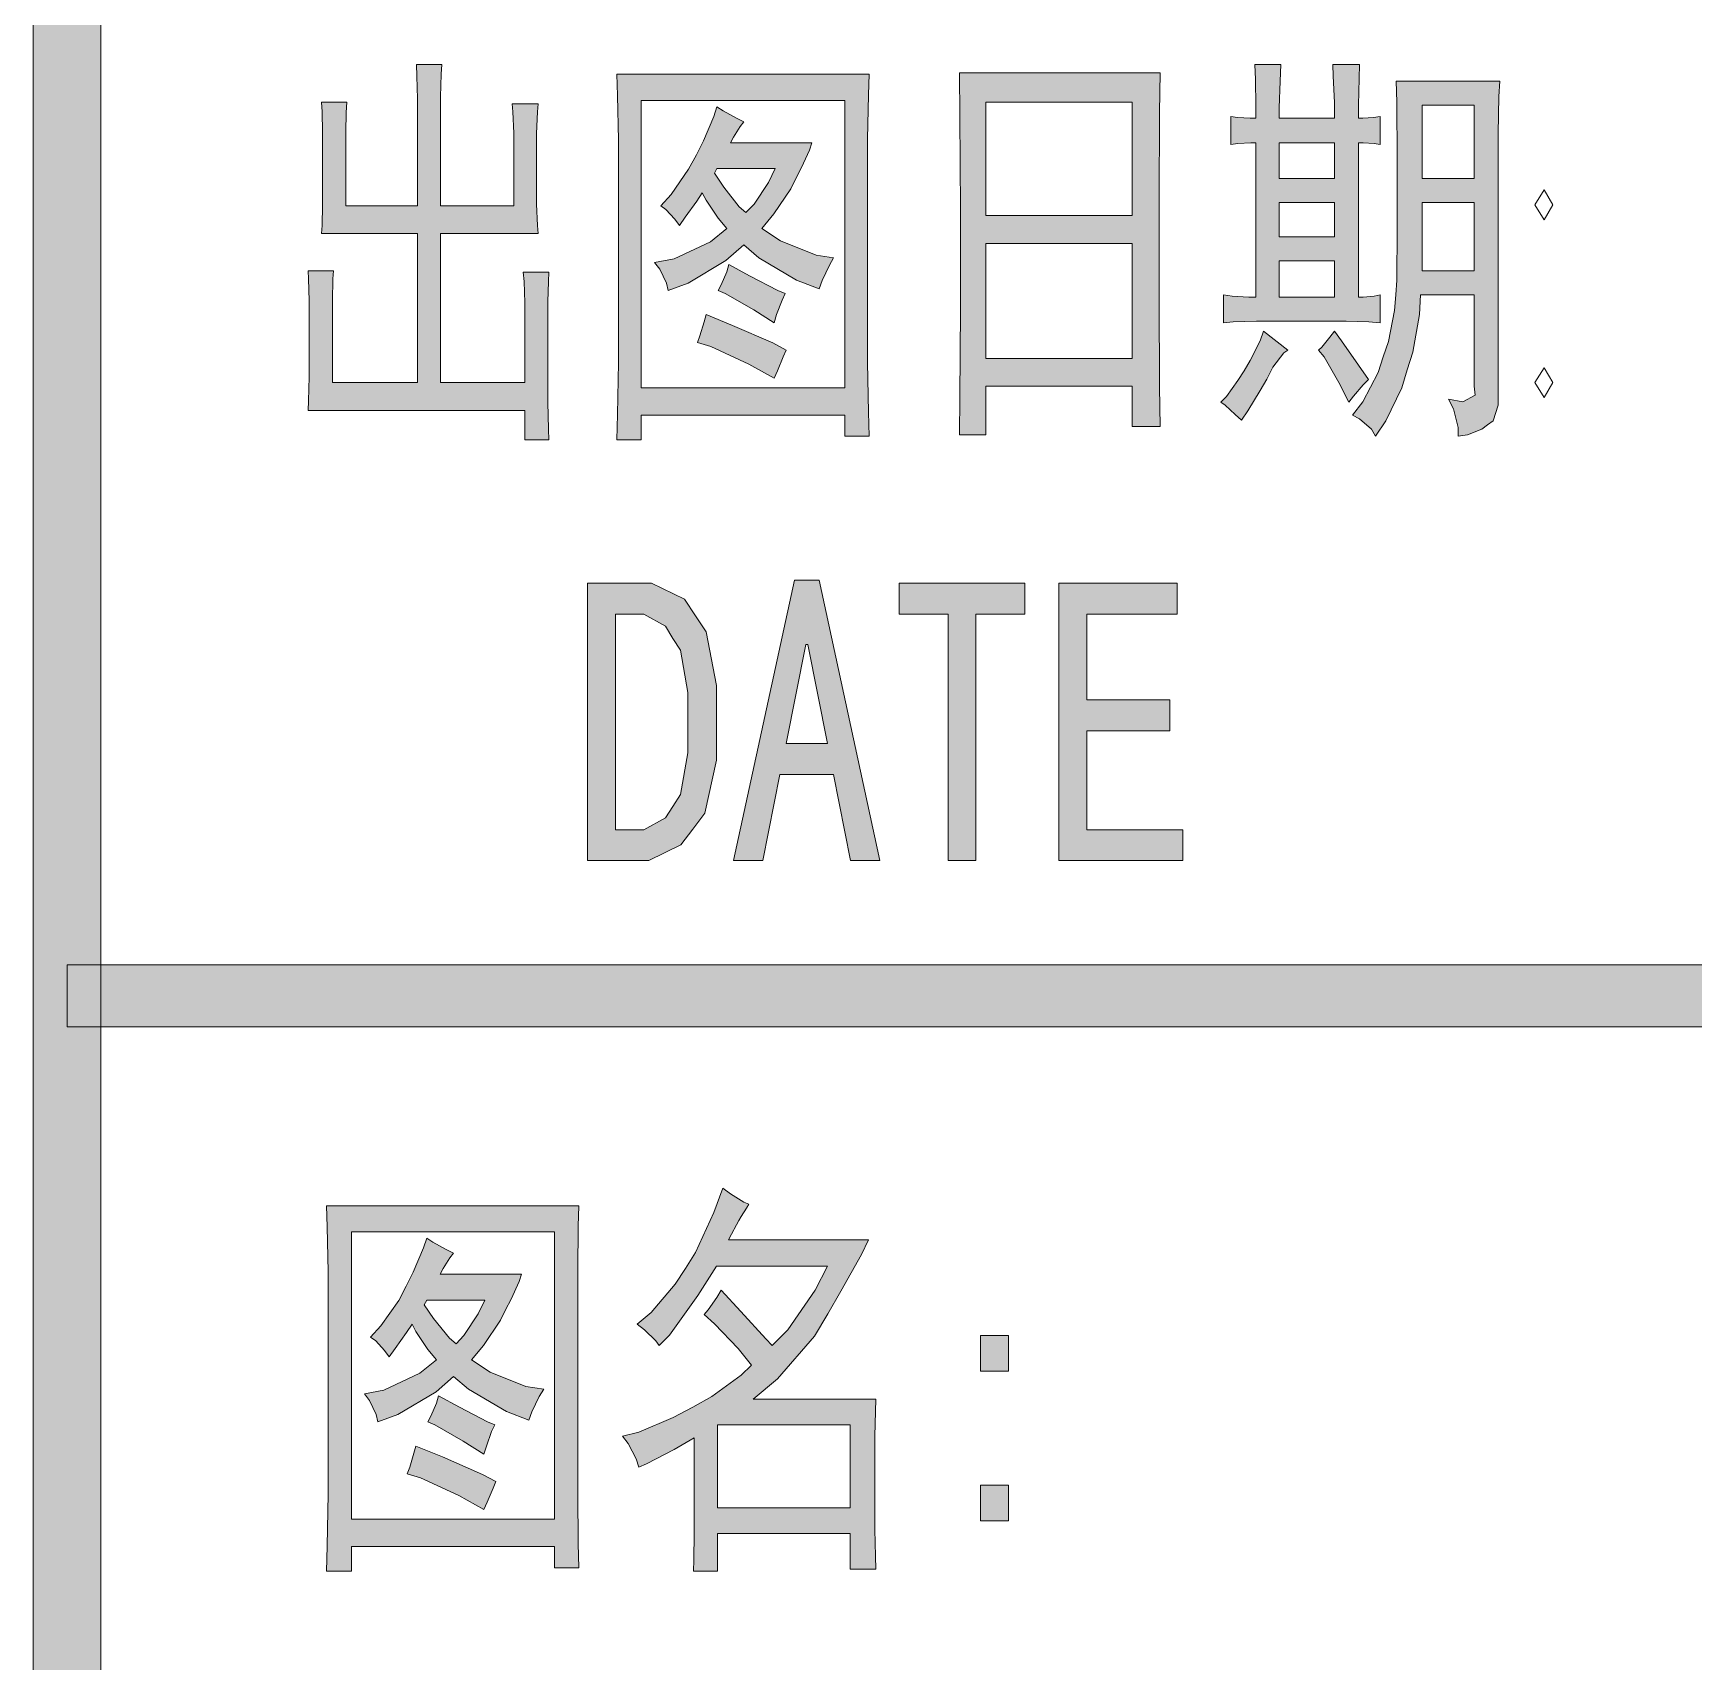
# Model space of a CAD drawing. Header units: millimetres. Extents: x 805 to 6044844, y 120 to 7887884.
# Drawn here: x 6035803 to 6037531, y 7805423 to 7807118 of the extents above; entities that cross this region are included whole.
import ezdxf

# ---------------------------------------------------------------- set-up
doc = ezdxf.new("R2010")
doc.units = ezdxf.units.MM

msp = doc.modelspace()

# ---------------------------------------------------------------- hatches: boundary and pattern name
h = msp.add_hatch(color=0)
h.dxf.hatch_style = 2
h.paths.add_polyline_path([(6035873.4, 7800292.4), (6035803.1, 7800292.4), (6035803.1, 7886384.4), (6035873.4, 7886384.4)])
h = msp.add_hatch(color=0)
h.dxf.hatch_style = 2
h.paths.add_polyline_path([(6036129.4, 7807045.9), (6036128.9, 7807035.2), (6036128.3, 7807014.8), (6036128.3, 7807005.7), (6036128.3, 7806938.1), (6036202.9, 7806938.1), (6036202.9, 7807037.3), (6036202.9, 7807049.2), (6036202.4, 7807072.8), (6036201.9, 7807085.1), (6036228.2, 7807085.1), (6036227.6, 7807074.9), (6036227.1, 7807051.3), (6036227.1, 7807037.3), (6036227.1, 7806938.1), (6036303.3, 7806938.1), (6036303.3, 7807000.3), (6036303.3, 7807013.7), (6036302.2, 7807035.7), (6036301.7, 7807044.3), (6036328.5, 7807044.3), (6036328, 7807035.7), (6036326.9, 7807013.2), (6036326.9, 7806998.7), (6036326.9, 7806953.1), (6036326.9, 7806939.7), (6036328, 7806917.7), (6036328.5, 7806909.1), (6036227.1, 7806909.1), (6036227.1, 7806754), (6036314.6, 7806754), (6036314.6, 7806824.8), (6036314.6, 7806837.2), (6036314, 7806859.2), (6036313, 7806868.8), (6036339.8, 7806868.8), (6036339.3, 7806859.2), (6036338.7, 7806838.2), (6036338.7, 7806826.4), (6036338.7, 7806750.2), (6036338.7, 7806733.6), (6036339.3, 7806705.7), (6036339.8, 7806694.4), (6036314.6, 7806694.4), (6036314.6, 7806725), (6036089.2, 7806725), (6036089.7, 7806735.2), (6036090.2, 7806759.9), (6036090.2, 7806773.8), (6036090.2, 7806824.8), (6036090.2, 7806839.3), (6036089.7, 7806861.9), (6036089.2, 7806870.4), (6036115.5, 7806870.4), (6036114.9, 7806861.9), (6036114.4, 7806839.3), (6036114.4, 7806824.8), (6036114.4, 7806754), (6036202.9, 7806754), (6036202.9, 7806909.1), (6036103.1, 7806909.1), (6036103.7, 7806917.7), (6036104.2, 7806938.6), (6036104.2, 7806951.5), (6036104.2, 7807003.5), (6036104.2, 7807014.8), (6036103.7, 7807035.7), (6036103.1, 7807045.9)])
h = msp.add_hatch(color=0)
h.paths.add_polyline_path([(6037075.6, 7807029.3), (6037075.6, 7807041.6), (6037075, 7807069.5), (6037074.5, 7807085.1), (6037101.3, 7807085.1), (6037100.8, 7807067.9), (6037099.7, 7807040), (6037099.7, 7807029.3), (6037157.2, 7807029.3), (6037157.2, 7807045.4), (6037156.1, 7807072.8), (6037155.5, 7807085.1), (6037183.5, 7807085.1), (6037182.9, 7807070.6), (6037182.4, 7807042.7), (6037182.4, 7807029.3), (6037186.7, 7807029.3), (6037197.9, 7807029.8), (6037204.9, 7807030.9), (6037204.9, 7807001.9), (6037198.5, 7807003), (6037187.2, 7807003.5), (6037182.4, 7807003.5), (6037182.4, 7806843.1), (6037187.2, 7806843.1), (6037198.5, 7806844.1), (6037204.9, 7806845.2), (6037204.9, 7806816.2), (6037193.1, 7806817.3), (6037169.5, 7806817.8), (6037158.2, 7806817.8), (6037089.5, 7806817.8), (6037076.1, 7806817.8), (6037052, 7806817.3), (6037041.8, 7806816.2), (6037041.8, 7806845.2), (6037050.9, 7806844.1), (6037068.1, 7806843.1), (6037075.6, 7806843.1), (6037075.6, 7807003.5), (6037070.2, 7807003.5), (6037056.8, 7807003), (6037049.3, 7807001.9), (6037049.3, 7807030.9), (6037056.3, 7807029.8), (6037069.7, 7807029.3)])
h.paths.add_polyline_path([(6037157.2, 7806966.5), (6037157.2, 7807003.5), (6037099.7, 7807003.5), (6037099.7, 7806966.5)])
h.paths.add_polyline_path([(6037157.2, 7806843.1), (6037157.2, 7806880.6), (6037099.7, 7806880.6), (6037099.7, 7806843.1)])
h.paths.add_polyline_path([(6037157.2, 7806905.9), (6037157.2, 7806941.3), (6037099.7, 7806941.3), (6037099.7, 7806905.9)])
h = msp.add_hatch(color=0)
h.paths.add_polyline_path([(6036673.1, 7807074.9), (6036672.5, 7807053.4), (6036671.5, 7807007.3), (6036671.5, 7806982.1), (6036671.5, 7806801.2), (6036671.5, 7806774.9), (6036672.5, 7806723.4), (6036673.1, 7806698.2), (6036647.8, 7806698.2), (6036647.8, 7806720.2), (6036435.9, 7806720.2), (6036435.9, 7806694.4), (6036410.6, 7806694.4), (6036411.2, 7806720.7), (6036412.2, 7806774.9), (6036412.2, 7806802.8), (6036412.2, 7806982.1), (6036412.2, 7807006.2), (6036411.2, 7807052.9), (6036410.6, 7807074.9)])
h.paths.add_polyline_path([(6036647.8, 7806748.6), (6036647.8, 7807047.5), (6036435.9, 7807047.5), (6036435.9, 7806748.6)])
h = msp.add_hatch(color=0)
h.paths.add_polyline_path([(6036975.8, 7807076.5), (6036975.2, 7807035.2), (6036974.7, 7806942.9), (6036974.7, 7806892.4), (6036974.7, 7806841.5), (6036975.2, 7806749.7), (6036975.8, 7806708.4), (6036946.8, 7806708.4), (6036946.8, 7806750.2), (6036794.4, 7806750.2), (6036794.4, 7806699.8), (6036767, 7806699.8), (6036767.5, 7806738.4), (6036768.1, 7806829.7), (6036768.1, 7806882.2), (6036768.1, 7806934.3), (6036767.5, 7807031.4), (6036767, 7807076.5)])
h.paths.add_polyline_path([(6036946.8, 7806779.2), (6036946.8, 7806898.9), (6036794.4, 7806898.9), (6036794.4, 7806779.2)])
h.paths.add_polyline_path([(6036946.8, 7806927.9), (6036946.8, 7807045.9), (6036794.4, 7807045.9), (6036794.4, 7806927.9)])
h = msp.add_hatch(color=0)
h.paths.add_polyline_path([(6037275.8, 7806736.8), (6037290.8, 7806734.1), (6037303.7, 7806741.1), (6037302.6, 7806750.2), (6037302.6, 7806845.2), (6037246.8, 7806845.2), (6037245.7, 7806824.8), (6037238.7, 7806785.6), (6037232.8, 7806767.4), (6037227.5, 7806748.6), (6037210.8, 7806714.3), (6037200.1, 7806698.2), (6037195.8, 7806705.7), (6037183.5, 7806716.4), (6037175.9, 7806720.2), (6037186.7, 7806734.1), (6037202.8, 7806764.7), (6037208.1, 7806780.8), (6037213.5, 7806796.9), (6037219.9, 7806829.1), (6037221, 7806845.2), (6037222.1, 7806860.8), (6037222.6, 7806913.4), (6037222.6, 7806949.9), (6037222.6, 7806986.9), (6037222.1, 7807045.9), (6037221.6, 7807067.9), (6037329.4, 7807067.9), (6037328.4, 7807051.8), (6037327.8, 7807013.2), (6037327.8, 7806990.1), (6037327.8, 7806742.2), (6037327.8, 7806730.4), (6037322.5, 7806714.3), (6037316.5, 7806710), (6037310.6, 7806705.7), (6037295.6, 7806699.8), (6037286, 7806698.2), (6037286, 7806707.3), (6037281.1, 7806726.6)])
h.paths.add_polyline_path([(6037302.6, 7806966.5), (6037302.6, 7807042.7), (6037248.4, 7807042.7), (6037248.4, 7806966.5)])
h.paths.add_polyline_path([(6037302.6, 7806870.4), (6037302.6, 7806941.3), (6037248.4, 7806941.3), (6037248.4, 7806870.4)])
h = msp.add_hatch(color=0)
h.paths.add_polyline_path([(6036542.7, 7807025.5), (6036538.9, 7807020.7), (6036531.9, 7807009.4), (6036528.7, 7807003.5), (6036613.5, 7807003.5), (6036610.8, 7806996), (6036602.8, 7806977.8), (6036596.9, 7806966.5), (6036591.5, 7806955.8), (6036573.8, 7806929.5), (6036561.4, 7806914.4), (6036580.8, 7806901.6), (6036617.8, 7806886.5), (6036636, 7806883.9), (6036631.7, 7806876.3), (6036624.2, 7806860.2), (6036621, 7806851.7), (6036597.4, 7806860.8), (6036558.2, 7806883.9), (6036542.7, 7806897.3), (6036523.9, 7806881.2), (6036484.7, 7806857.6), (6036463.8, 7806850), (6036462.2, 7806857.6), (6036455.2, 7806872), (6036449.8, 7806879), (6036470.2, 7806882.8), (6036507.8, 7806900.5), (6036524.9, 7806914.4), (6036515.8, 7806925.2), (6036503.5, 7806944), (6036499.2, 7806951.5), (6036493.8, 7806942.9), (6036481.5, 7806926.3), (6036475.6, 7806917.7), (6036470.7, 7806924.1), (6036461.6, 7806934.3), (6036456.3, 7806938.1), (6036467, 7806949.9), (6036485.2, 7806976.2), (6036493.3, 7806991.2), (6036500.8, 7807005.7), (6036511.5, 7807030.9), (6036514.7, 7807041.1), (6036521.2, 7807036.8), (6036535.1, 7807029.3)])
h.paths.add_polyline_path([(6036512.1, 7806971.9), (6036521.7, 7806957.4), (6036537.8, 7806937), (6036544.8, 7806931.1), (6036553.4, 7806939.7), (6036568.4, 7806962.2), (6036575.4, 7806976.7), (6036514.7, 7806976.7)])
h = msp.add_hatch(color=0)
h.dxf.hatch_style = 2
h.paths.add_polyline_path([(6036527.1, 7806876.9), (6036548.6, 7806865.1), (6036578.1, 7806850), (6036585.6, 7806846.8), (6036582.4, 7806839.8), (6036576.5, 7806824.8), (6036574.3, 7806816.2), (6036552.9, 7806829.7), (6036523.3, 7806846.8), (6036515.8, 7806850), (6036519, 7806855.9), (6036524.9, 7806869.4)])
h = msp.add_hatch(color=0)
h.dxf.hatch_style = 2
h.paths.add_polyline_path([(6036503.5, 7806824.8), (6036530.8, 7806813.6), (6036572.7, 7806795.3), (6036586.7, 7806787.8), (6036583.4, 7806780.8), (6036577.5, 7806766.3), (6036574.3, 7806758.8), (6036548, 7806773.3), (6036508.3, 7806791.5), (6036494.4, 7806795.8), (6036497, 7806802.8), (6036501.3, 7806817.3)])
h = msp.add_hatch(color=0)
h.dxf.hatch_style = 2
h.paths.add_polyline_path([(6037108.9, 7806787.8), (6037104.6, 7806785.1), (6037093.3, 7806770.1), (6037086.9, 7806757.7), (6037079.9, 7806745.9), (6037067, 7806724.5), (6037060.6, 7806714.8), (6037054.1, 7806720.7), (6037043.4, 7806730.4), (6037039.1, 7806733.6), (6037045, 7806739.5), (6037056.8, 7806756.1), (6037063.2, 7806766.3), (6037069.7, 7806777.1), (6037079.9, 7806797.5), (6037083.6, 7806807.6)])
h = msp.add_hatch(color=0)
h.dxf.hatch_style = 2
h.paths.add_polyline_path([(6037172.2, 7806733.6), (6037162, 7806754), (6037146.4, 7806780.8), (6037140.5, 7806787.8), (6037144.3, 7806791), (6037152.3, 7806801.2), (6037157.2, 7806807.6), (6037164.7, 7806797.5), (6037182.4, 7806772.2), (6037192.6, 7806757.2), (6037187.2, 7806751.8), (6037177, 7806740)])
h = msp.add_hatch(color=0)
h.paths.add_polyline_path([(6036684.3, 7806256.5), (6036653.7, 7806256.5), (6036636, 7806346.1), (6036580.2, 7806346.1), (6036562.5, 7806256.5), (6036531.9, 7806256.5), (6036595.3, 7806548.4), (6036621, 7806548.4)])
h.paths.add_polyline_path([(6036629.6, 7806378.3), (6036609.2, 7806481.3), (6036607.1, 7806481.3), (6036586.7, 7806378.3)])
h = msp.add_hatch(color=0)
h.paths.add_polyline_path([(6036514.2, 7806399.8), (6036514.2, 7806361.1), (6036501.9, 7806305.9), (6036489.5, 7806289.2), (6036477.2, 7806273.1), (6036443.9, 7806256.5), (6036423, 7806256.5), (6036380, 7806256.5), (6036380, 7806545.2), (6036423, 7806545.2), (6036446.6, 7806545.2), (6036480.9, 7806528.6), (6036492.2, 7806511.4), (6036503.5, 7806494.8), (6036514.2, 7806438.9)])
h.paths.add_polyline_path([(6036484.2, 7806399.8), (6036484.2, 7806431.4), (6036476.6, 7806475.4), (6036468.6, 7806487.8), (6036461.1, 7806500.7), (6036438.5, 7806513), (6036423, 7806513), (6036409, 7806513), (6036409, 7806288.7), (6036423, 7806288.7), (6036438.5, 7806288.7), (6036461.1, 7806301), (6036468.6, 7806312.8), (6036476.6, 7806325.2), (6036484.2, 7806368.6)])
h = msp.add_hatch(color=0)
h.dxf.hatch_style = 2
h.paths.add_polyline_path([(6036835.1, 7806513), (6036784.2, 7806513), (6036784.2, 7806256.5), (6036755.2, 7806256.5), (6036755.2, 7806513), (6036704.2, 7806513), (6036704.2, 7806545.2), (6036835.1, 7806545.2)])
h = msp.add_hatch(color=0)
h.dxf.hatch_style = 2
h.paths.add_polyline_path([(6036999.4, 7806256.5), (6036870.6, 7806256.5), (6036870.6, 7806545.2), (6036993.5, 7806545.2), (6036993.5, 7806513), (6036899.5, 7806513), (6036899.5, 7806423.9), (6036986, 7806423.9), (6036986, 7806391.7), (6036899.5, 7806391.7), (6036899.5, 7806288.7), (6036999.4, 7806288.7)])
h = msp.add_hatch(color=0)
h.dxf.hatch_style = 2
h.paths.add_polyline_path([(6043344, 7806148.1), (6043344, 7806083.7), (6035838.5, 7806083.7), (6035838.5, 7806148.1)])
h = msp.add_hatch(color=0)
h.paths.add_polyline_path([(6036548, 7805899), (6036545.3, 7805894.8), (6036540, 7805886.2), (6036537.3, 7805881.9), (6036535.1, 7805877.6), (6036529.8, 7805867.9), (6036526.6, 7805862), (6036672.5, 7805862), (6036665, 7805846.5), (6036643.6, 7805808.3), (6036630.1, 7805784.7), (6036616.2, 7805761.7), (6036577.5, 7805717.1), (6036552.3, 7805696.2), (6036680, 7805696.2), (6036679.5, 7805683.3), (6036679, 7805657.5), (6036679, 7805643.6), (6036679, 7805574.4), (6036679, 7805560.4), (6036679.5, 7805532.5), (6036680, 7805519.1), (6036653.2, 7805519.1), (6036653.2, 7805556.1), (6036515.3, 7805556.1), (6036515.3, 7805516.9), (6036490.1, 7805516.9), (6036490.6, 7805528.7), (6036491.1, 7805556.1), (6036491.1, 7805571.1), (6036491.1, 7805655.9), (6036470.2, 7805643.6), (6036441.2, 7805628.6), (6036433.2, 7805625.3), (6036430.5, 7805633.9), (6036422.4, 7805650), (6036416.5, 7805657.5), (6036433.2, 7805661.8), (6036469.1, 7805676.9), (6036489.5, 7805687.6), (6036509.4, 7805698.9), (6036540, 7805720.9), (6036550.7, 7805731.6), (6036536.8, 7805748.8), (6036512.1, 7805774.5), (6036501.3, 7805784.2), (6036505.6, 7805789), (6036514.7, 7805801.9), (6036519, 7805809.4), (6036539.4, 7805787.4), (6036565.7, 7805759), (6036572.2, 7805752), (6036588.3, 7805768.1), (6036616.7, 7805809.4), (6036629.6, 7805834.6), (6036514.2, 7805834.6), (6036494.9, 7805804.1), (6036465.4, 7805762.7), (6036454.6, 7805752), (6036450.9, 7805756.8), (6036439.1, 7805768.1), (6036431.6, 7805774), (6036446.1, 7805786.3), (6036471.3, 7805815.9), (6036482, 7805832), (6036492.2, 7805848.6), (6036511.5, 7805890.5), (6036520.7, 7805915.7), (6036528.7, 7805909.8), (6036542.7, 7805901.2)])
h.paths.add_polyline_path([(6036653.2, 7805582.9), (6036653.2, 7805669.3), (6036515.3, 7805669.3), (6036515.3, 7805582.9)])
h = msp.add_hatch(color=0)
h.paths.add_polyline_path([(6036370.9, 7805897.4), (6036370.4, 7805876), (6036369.8, 7805829.8), (6036369.8, 7805804.1), (6036369.8, 7805623.7), (6036369.8, 7805597.4), (6036370.4, 7805545.9), (6036370.9, 7805520.7), (6036345.7, 7805520.7), (6036345.7, 7805542.7), (6036134.2, 7805542.7), (6036134.2, 7805516.9), (6036108.5, 7805516.9), (6036109, 7805543.2), (6036110.1, 7805597.4), (6036110.1, 7805625.3), (6036110.1, 7805804.1), (6036110.1, 7805828.7), (6036109, 7805875.4), (6036108.5, 7805897.4)])
h.paths.add_polyline_path([(6036345.7, 7805571.1), (6036345.7, 7805870.1), (6036134.2, 7805870.1), (6036134.2, 7805571.1)])
h = msp.add_hatch(color=0)
h.paths.add_polyline_path([(6036240.5, 7805848.1), (6036236.7, 7805843.2), (6036229.8, 7805832), (6036226.6, 7805826.1), (6036311.3, 7805826.1), (6036308.7, 7805818.5), (6036300.6, 7805800.3), (6036294.7, 7805789), (6036289.3, 7805778.3), (6036271.6, 7805752), (6036259.3, 7805737), (6036278.6, 7805724.1), (6036315.6, 7805709.1), (6036334.4, 7805706.4), (6036329.6, 7805698.9), (6036322.1, 7805682.8), (6036318.9, 7805674.2), (6036295.8, 7805683.3), (6036256.1, 7805706.4), (6036240.5, 7805719.8), (6036222.3, 7805703.7), (6036182.5, 7805680.1), (6036161.6, 7805672.6), (6036160, 7805680.1), (6036153, 7805694.6), (6036147.7, 7805701.6), (6036168.1, 7805705.3), (6036205.6, 7805723), (6036222.8, 7805737), (6036213.7, 7805747.7), (6036201.3, 7805766.5), (6036197.6, 7805774), (6036191.7, 7805765.4), (6036179.9, 7805748.8), (6036173.4, 7805740.2), (6036168.6, 7805746.6), (6036159.5, 7805756.8), (6036154.1, 7805760.6), (6036164.8, 7805772.4), (6036183.6, 7805798.7), (6036191.1, 7805813.7), (6036198.6, 7805828.2), (6036209.4, 7805853.4), (6036212.6, 7805863.6), (6036219, 7805859.3), (6036233, 7805851.8)])
h.paths.add_polyline_path([(6036209.9, 7805794.4), (6036219.6, 7805779.9), (6036236.2, 7805759.5), (6036243.2, 7805753.6), (6036251.2, 7805762.2), (6036266.3, 7805784.7), (6036273.2, 7805799.2), (6036212.6, 7805799.2)])
h = msp.add_hatch(color=0)
h.dxf.hatch_style = 2
h.paths.add_polyline_path([(6036818, 7805725.2), (6036789, 7805725.2), (6036789, 7805762.2), (6036818, 7805762.2)])
h = msp.add_hatch(color=0)
h.dxf.hatch_style = 2
h.paths.add_polyline_path([(6036224.9, 7805699.4), (6036246.9, 7805687.6), (6036275.9, 7805672.6), (6036283.4, 7805669.3), (6036280.2, 7805662.4), (6036274.9, 7805647.3), (6036272.2, 7805638.8), (6036250.7, 7805652.2), (6036221.2, 7805669.3), (6036213.7, 7805672.6), (6036216.9, 7805678.5), (6036222.8, 7805691.9)])
h = msp.add_hatch(color=0)
h.dxf.hatch_style = 2
h.paths.add_polyline_path([(6036201.3, 7805647.3), (6036229.2, 7805636.1), (6036270.6, 7805617.8), (6036284.5, 7805610.3), (6036281.8, 7805603.3), (6036275.4, 7805588.8), (6036272.2, 7805581.3), (6036245.9, 7805595.8), (6036206.2, 7805614.1), (6036192.2, 7805618.4), (6036194.9, 7805625.3), (6036199.2, 7805639.8)])
h = msp.add_hatch(color=0)
h.dxf.hatch_style = 2
h.paths.add_polyline_path([(6036818, 7805569.5), (6036789, 7805569.5), (6036789, 7805606.6), (6036818, 7805606.6)])

# ---------------------------------------------------------------- linework, layer by layer
at = {"color": 0, "lineweight": 0}
for points in [[(6035873.4, 7800292.4), (6035803.1, 7800292.4), (6035803.1, 7886384.4), (6035873.4, 7886384.4)], [(6036129.4, 7807045.9), (6036128.9, 7807035.2), (6036128.3, 7807014.8), (6036128.3, 7807005.7), (6036128.3, 7806938.1), (6036202.9, 7806938.1), (6036202.9, 7807037.3), (6036202.9, 7807049.2), (6036202.4, 7807072.8), (6036201.9, 7807085.1), (6036228.2, 7807085.1), (6036227.6, 7807074.9), (6036227.1, 7807051.3), (6036227.1, 7807037.3), (6036227.1, 7806938.1), (6036303.3, 7806938.1), (6036303.3, 7807000.3), (6036303.3, 7807013.7), (6036302.2, 7807035.7), (6036301.7, 7807044.3), (6036328.5, 7807044.3), (6036328, 7807035.7), (6036326.9, 7807013.2), (6036326.9, 7806998.7), (6036326.9, 7806953.1), (6036326.9, 7806939.7), (6036328, 7806917.7), (6036328.5, 7806909.1), (6036227.1, 7806909.1), (6036227.1, 7806754), (6036314.6, 7806754), (6036314.6, 7806824.8), (6036314.6, 7806837.2), (6036314, 7806859.2), (6036313, 7806868.8), (6036339.8, 7806868.8), (6036339.3, 7806859.2), (6036338.7, 7806838.2), (6036338.7, 7806826.4), (6036338.7, 7806750.2), (6036338.7, 7806733.6), (6036339.3, 7806705.7), (6036339.8, 7806694.4), (6036314.6, 7806694.4), (6036314.6, 7806725), (6036089.2, 7806725), (6036089.7, 7806735.2), (6036090.2, 7806759.9), (6036090.2, 7806773.8), (6036090.2, 7806824.8), (6036090.2, 7806839.3), (6036089.7, 7806861.9), (6036089.2, 7806870.4), (6036115.5, 7806870.4), (6036114.9, 7806861.9), (6036114.4, 7806839.3), (6036114.4, 7806824.8), (6036114.4, 7806754), (6036202.9, 7806754), (6036202.9, 7806909.1), (6036103.1, 7806909.1), (6036103.7, 7806917.7), (6036104.2, 7806938.6), (6036104.2, 7806951.5), (6036104.2, 7807003.5), (6036104.2, 7807014.8), (6036103.7, 7807035.7), (6036103.1, 7807045.9)], [(6037075.6, 7807029.3), (6037075.6, 7807041.6), (6037075, 7807069.5), (6037074.5, 7807085.1), (6037101.3, 7807085.1), (6037100.8, 7807067.9), (6037099.7, 7807040), (6037099.7, 7807029.3), (6037157.2, 7807029.3), (6037157.2, 7807045.4), (6037156.1, 7807072.8), (6037155.5, 7807085.1), (6037183.5, 7807085.1), (6037182.9, 7807070.6), (6037182.4, 7807042.7), (6037182.4, 7807029.3), (6037186.7, 7807029.3), (6037197.9, 7807029.8), (6037204.9, 7807030.9), (6037204.9, 7807001.9), (6037198.5, 7807003), (6037187.2, 7807003.5), (6037182.4, 7807003.5), (6037182.4, 7806843.1), (6037187.2, 7806843.1), (6037198.5, 7806844.1), (6037204.9, 7806845.2), (6037204.9, 7806816.2), (6037193.1, 7806817.3), (6037169.5, 7806817.8), (6037158.2, 7806817.8), (6037089.5, 7806817.8), (6037076.1, 7806817.8), (6037052, 7806817.3), (6037041.8, 7806816.2), (6037041.8, 7806845.2), (6037050.9, 7806844.1), (6037068.1, 7806843.1), (6037075.6, 7806843.1), (6037075.6, 7807003.5), (6037070.2, 7807003.5), (6037056.8, 7807003), (6037049.3, 7807001.9), (6037049.3, 7807030.9), (6037056.3, 7807029.8), (6037069.7, 7807029.3)], [(6036673.1, 7807074.9), (6036672.5, 7807053.4), (6036671.5, 7807007.3), (6036671.5, 7806982.1), (6036671.5, 7806801.2), (6036671.5, 7806774.9), (6036672.5, 7806723.4), (6036673.1, 7806698.2), (6036647.8, 7806698.2), (6036647.8, 7806720.2), (6036435.9, 7806720.2), (6036435.9, 7806694.4), (6036410.6, 7806694.4), (6036411.2, 7806720.7), (6036412.2, 7806774.9), (6036412.2, 7806802.8), (6036412.2, 7806982.1), (6036412.2, 7807006.2), (6036411.2, 7807052.9), (6036410.6, 7807074.9)], [(6036975.8, 7807076.5), (6036975.2, 7807035.2), (6036974.7, 7806942.9), (6036974.7, 7806892.4), (6036974.7, 7806841.5), (6036975.2, 7806749.7), (6036975.8, 7806708.4), (6036946.8, 7806708.4), (6036946.8, 7806750.2), (6036794.4, 7806750.2), (6036794.4, 7806699.8), (6036767, 7806699.8), (6036767.5, 7806738.4), (6036768.1, 7806829.7), (6036768.1, 7806882.2), (6036768.1, 7806934.3), (6036767.5, 7807031.4), (6036767, 7807076.5)], [(6037275.8, 7806736.8), (6037290.8, 7806734.1), (6037303.7, 7806741.1), (6037302.6, 7806750.2), (6037302.6, 7806845.2), (6037246.8, 7806845.2), (6037245.7, 7806824.8), (6037238.7, 7806785.6), (6037232.8, 7806767.4), (6037227.5, 7806748.6), (6037210.8, 7806714.3), (6037200.1, 7806698.2), (6037195.8, 7806705.7), (6037183.5, 7806716.4), (6037175.9, 7806720.2), (6037186.7, 7806734.1), (6037202.8, 7806764.7), (6037208.1, 7806780.8), (6037213.5, 7806796.9), (6037219.9, 7806829.1), (6037221, 7806845.2), (6037222.1, 7806860.8), (6037222.6, 7806913.4), (6037222.6, 7806949.9), (6037222.6, 7806986.9), (6037222.1, 7807045.9), (6037221.6, 7807067.9), (6037329.4, 7807067.9), (6037328.4, 7807051.8), (6037327.8, 7807013.2), (6037327.8, 7806990.1), (6037327.8, 7806742.2), (6037327.8, 7806730.4), (6037322.5, 7806714.3), (6037316.5, 7806710), (6037310.6, 7806705.7), (6037295.6, 7806699.8), (6037286, 7806698.2), (6037286, 7806707.3), (6037281.1, 7806726.6)], [(6036647.8, 7806748.6), (6036647.8, 7807047.5), (6036435.9, 7807047.5), (6036435.9, 7806748.6)], [(6036542.7, 7807025.5), (6036538.9, 7807020.7), (6036531.9, 7807009.4), (6036528.7, 7807003.5), (6036613.5, 7807003.5), (6036610.8, 7806996), (6036602.8, 7806977.8), (6036596.9, 7806966.5), (6036591.5, 7806955.8), (6036573.8, 7806929.5), (6036561.4, 7806914.4), (6036580.8, 7806901.6), (6036617.8, 7806886.5), (6036636, 7806883.9), (6036631.7, 7806876.3), (6036624.2, 7806860.2), (6036621, 7806851.7), (6036597.4, 7806860.8), (6036558.2, 7806883.9), (6036542.7, 7806897.3), (6036523.9, 7806881.2), (6036484.7, 7806857.6), (6036463.8, 7806850), (6036462.2, 7806857.6), (6036455.2, 7806872), (6036449.8, 7806879), (6036470.2, 7806882.8), (6036507.8, 7806900.5), (6036524.9, 7806914.4), (6036515.8, 7806925.2), (6036503.5, 7806944), (6036499.2, 7806951.5), (6036493.8, 7806942.9), (6036481.5, 7806926.3), (6036475.6, 7806917.7), (6036470.7, 7806924.1), (6036461.6, 7806934.3), (6036456.3, 7806938.1), (6036467, 7806949.9), (6036485.2, 7806976.2), (6036493.3, 7806991.2), (6036500.8, 7807005.7), (6036511.5, 7807030.9), (6036514.7, 7807041.1), (6036521.2, 7807036.8), (6036535.1, 7807029.3)], [(6036946.8, 7806927.9), (6036946.8, 7807045.9), (6036794.4, 7807045.9), (6036794.4, 7806927.9)], [(6037302.6, 7806966.5), (6037302.6, 7807042.7), (6037248.4, 7807042.7), (6037248.4, 7806966.5)], [(6037157.2, 7806966.5), (6037157.2, 7807003.5), (6037099.7, 7807003.5), (6037099.7, 7806966.5)], [(6036512.1, 7806971.9), (6036521.7, 7806957.4), (6036537.8, 7806937), (6036544.8, 7806931.1), (6036553.4, 7806939.7), (6036568.4, 7806962.2), (6036575.4, 7806976.7), (6036514.7, 7806976.7)], [(6037375.6, 7806954.7), (6037365.9, 7806939.1), (6037375.6, 7806923.6), (6037384.7, 7806939.1)], [(6037157.2, 7806905.9), (6037157.2, 7806941.3), (6037099.7, 7806941.3), (6037099.7, 7806905.9)], [(6037302.6, 7806870.4), (6037302.6, 7806941.3), (6037248.4, 7806941.3), (6037248.4, 7806870.4)], [(6036946.8, 7806779.2), (6036946.8, 7806898.9), (6036794.4, 7806898.9), (6036794.4, 7806779.2)], [(6036527.1, 7806876.9), (6036548.6, 7806865.1), (6036578.1, 7806850), (6036585.6, 7806846.8), (6036582.4, 7806839.8), (6036576.5, 7806824.8), (6036574.3, 7806816.2), (6036552.9, 7806829.7), (6036523.3, 7806846.8), (6036515.8, 7806850), (6036519, 7806855.9), (6036524.9, 7806869.4)], [(6037157.2, 7806843.1), (6037157.2, 7806880.6), (6037099.7, 7806880.6), (6037099.7, 7806843.1)], [(6036503.5, 7806824.8), (6036530.8, 7806813.6), (6036572.7, 7806795.3), (6036586.7, 7806787.8), (6036583.4, 7806780.8), (6036577.5, 7806766.3), (6036574.3, 7806758.8), (6036548, 7806773.3), (6036508.3, 7806791.5), (6036494.4, 7806795.8), (6036497, 7806802.8), (6036501.3, 7806817.3)], [(6037108.9, 7806787.8), (6037104.6, 7806785.1), (6037093.3, 7806770.1), (6037086.9, 7806757.7), (6037079.9, 7806745.9), (6037067, 7806724.5), (6037060.6, 7806714.8), (6037054.1, 7806720.7), (6037043.4, 7806730.4), (6037039.1, 7806733.6), (6037045, 7806739.5), (6037056.8, 7806756.1), (6037063.2, 7806766.3), (6037069.7, 7806777.1), (6037079.9, 7806797.5), (6037083.6, 7806807.6)], [(6037172.2, 7806733.6), (6037162, 7806754), (6037146.4, 7806780.8), (6037140.5, 7806787.8), (6037144.3, 7806791), (6037152.3, 7806801.2), (6037157.2, 7806807.6), (6037164.7, 7806797.5), (6037182.4, 7806772.2), (6037192.6, 7806757.2), (6037187.2, 7806751.8), (6037177, 7806740)], [(6037375.6, 7806769.5), (6037365.9, 7806754), (6037375.6, 7806738.4), (6037384.7, 7806754)], [(6036684.3, 7806256.5), (6036653.7, 7806256.5), (6036636, 7806346.1), (6036580.2, 7806346.1), (6036562.5, 7806256.5), (6036531.9, 7806256.5), (6036595.3, 7806548.4), (6036621, 7806548.4)], [(6036514.2, 7806399.8), (6036514.2, 7806361.1), (6036501.9, 7806305.9), (6036489.5, 7806289.2), (6036477.2, 7806273.1), (6036443.9, 7806256.5), (6036423, 7806256.5), (6036380, 7806256.5), (6036380, 7806545.2), (6036423, 7806545.2), (6036446.6, 7806545.2), (6036480.9, 7806528.6), (6036492.2, 7806511.4), (6036503.5, 7806494.8), (6036514.2, 7806438.9)], [(6036835.1, 7806513), (6036784.2, 7806513), (6036784.2, 7806256.5), (6036755.2, 7806256.5), (6036755.2, 7806513), (6036704.2, 7806513), (6036704.2, 7806545.2), (6036835.1, 7806545.2)], [(6036999.4, 7806256.5), (6036870.6, 7806256.5), (6036870.6, 7806545.2), (6036993.5, 7806545.2), (6036993.5, 7806513), (6036899.5, 7806513), (6036899.5, 7806423.9), (6036986, 7806423.9), (6036986, 7806391.7), (6036899.5, 7806391.7), (6036899.5, 7806288.7), (6036999.4, 7806288.7)], [(6036484.2, 7806399.8), (6036484.2, 7806431.4), (6036476.6, 7806475.4), (6036468.6, 7806487.8), (6036461.1, 7806500.7), (6036438.5, 7806513), (6036423, 7806513), (6036409, 7806513), (6036409, 7806288.7), (6036423, 7806288.7), (6036438.5, 7806288.7), (6036461.1, 7806301), (6036468.6, 7806312.8), (6036476.6, 7806325.2), (6036484.2, 7806368.6)], [(6036629.6, 7806378.3), (6036609.2, 7806481.3), (6036607.1, 7806481.3), (6036586.7, 7806378.3)], [(6043344, 7806148.1), (6043344, 7806083.7), (6035838.5, 7806083.7), (6035838.5, 7806148.1)], [(6036548, 7805899), (6036545.3, 7805894.8), (6036540, 7805886.2), (6036537.3, 7805881.9), (6036535.1, 7805877.6), (6036529.8, 7805867.9), (6036526.6, 7805862), (6036672.5, 7805862), (6036665, 7805846.5), (6036643.6, 7805808.3), (6036630.1, 7805784.7), (6036616.2, 7805761.7), (6036577.5, 7805717.1), (6036552.3, 7805696.2), (6036680, 7805696.2), (6036679.5, 7805683.3), (6036679, 7805657.5), (6036679, 7805643.6), (6036679, 7805574.4), (6036679, 7805560.4), (6036679.5, 7805532.5), (6036680, 7805519.1), (6036653.2, 7805519.1), (6036653.2, 7805556.1), (6036515.3, 7805556.1), (6036515.3, 7805516.9), (6036490.1, 7805516.9), (6036490.6, 7805528.7), (6036491.1, 7805556.1), (6036491.1, 7805571.1), (6036491.1, 7805655.9), (6036470.2, 7805643.6), (6036441.2, 7805628.6), (6036433.2, 7805625.3), (6036430.5, 7805633.9), (6036422.4, 7805650), (6036416.5, 7805657.5), (6036433.2, 7805661.8), (6036469.1, 7805676.9), (6036489.5, 7805687.6), (6036509.4, 7805698.9), (6036540, 7805720.9), (6036550.7, 7805731.6), (6036536.8, 7805748.8), (6036512.1, 7805774.5), (6036501.3, 7805784.2), (6036505.6, 7805789), (6036514.7, 7805801.9), (6036519, 7805809.4), (6036539.4, 7805787.4), (6036565.7, 7805759), (6036572.2, 7805752), (6036588.3, 7805768.1), (6036616.7, 7805809.4), (6036629.6, 7805834.6), (6036514.2, 7805834.6), (6036494.9, 7805804.1), (6036465.4, 7805762.7), (6036454.6, 7805752), (6036450.9, 7805756.8), (6036439.1, 7805768.1), (6036431.6, 7805774), (6036446.1, 7805786.3), (6036471.3, 7805815.9), (6036482, 7805832), (6036492.2, 7805848.6), (6036511.5, 7805890.5), (6036520.7, 7805915.7), (6036528.7, 7805909.8), (6036542.7, 7805901.2)], [(6036370.9, 7805897.4), (6036370.4, 7805876), (6036369.8, 7805829.8), (6036369.8, 7805804.1), (6036369.8, 7805623.7), (6036369.8, 7805597.4), (6036370.4, 7805545.9), (6036370.9, 7805520.7), (6036345.7, 7805520.7), (6036345.7, 7805542.7), (6036134.2, 7805542.7), (6036134.2, 7805516.9), (6036108.5, 7805516.9), (6036109, 7805543.2), (6036110.1, 7805597.4), (6036110.1, 7805625.3), (6036110.1, 7805804.1), (6036110.1, 7805828.7), (6036109, 7805875.4), (6036108.5, 7805897.4)], [(6036345.7, 7805571.1), (6036345.7, 7805870.1), (6036134.2, 7805870.1), (6036134.2, 7805571.1)], [(6036240.5, 7805848.1), (6036236.7, 7805843.2), (6036229.8, 7805832), (6036226.6, 7805826.1), (6036311.3, 7805826.1), (6036308.7, 7805818.5), (6036300.6, 7805800.3), (6036294.7, 7805789), (6036289.3, 7805778.3), (6036271.6, 7805752), (6036259.3, 7805737), (6036278.6, 7805724.1), (6036315.6, 7805709.1), (6036334.4, 7805706.4), (6036329.6, 7805698.9), (6036322.1, 7805682.8), (6036318.9, 7805674.2), (6036295.8, 7805683.3), (6036256.1, 7805706.4), (6036240.5, 7805719.8), (6036222.3, 7805703.7), (6036182.5, 7805680.1), (6036161.6, 7805672.6), (6036160, 7805680.1), (6036153, 7805694.6), (6036147.7, 7805701.6), (6036168.1, 7805705.3), (6036205.6, 7805723), (6036222.8, 7805737), (6036213.7, 7805747.7), (6036201.3, 7805766.5), (6036197.6, 7805774), (6036191.7, 7805765.4), (6036179.9, 7805748.8), (6036173.4, 7805740.2), (6036168.6, 7805746.6), (6036159.5, 7805756.8), (6036154.1, 7805760.6), (6036164.8, 7805772.4), (6036183.6, 7805798.7), (6036191.1, 7805813.7), (6036198.6, 7805828.2), (6036209.4, 7805853.4), (6036212.6, 7805863.6), (6036219, 7805859.3), (6036233, 7805851.8)], [(6036209.9, 7805794.4), (6036219.6, 7805779.9), (6036236.2, 7805759.5), (6036243.2, 7805753.6), (6036251.2, 7805762.2), (6036266.3, 7805784.7), (6036273.2, 7805799.2), (6036212.6, 7805799.2)], [(6036818, 7805725.2), (6036789, 7805725.2), (6036789, 7805762.2), (6036818, 7805762.2)], [(6036224.9, 7805699.4), (6036246.9, 7805687.6), (6036275.9, 7805672.6), (6036283.4, 7805669.3), (6036280.2, 7805662.4), (6036274.9, 7805647.3), (6036272.2, 7805638.8), (6036250.7, 7805652.2), (6036221.2, 7805669.3), (6036213.7, 7805672.6), (6036216.9, 7805678.5), (6036222.8, 7805691.9)], [(6036653.2, 7805582.9), (6036653.2, 7805669.3), (6036515.3, 7805669.3), (6036515.3, 7805582.9)], [(6036201.3, 7805647.3), (6036229.2, 7805636.1), (6036270.6, 7805617.8), (6036284.5, 7805610.3), (6036281.8, 7805603.3), (6036275.4, 7805588.8), (6036272.2, 7805581.3), (6036245.9, 7805595.8), (6036206.2, 7805614.1), (6036192.2, 7805618.4), (6036194.9, 7805625.3), (6036199.2, 7805639.8)], [(6036818, 7805569.5), (6036789, 7805569.5), (6036789, 7805606.6), (6036818, 7805606.6)]]:
    msp.add_lwpolyline(points, close=True, dxfattribs=at)

doc.saveas('drawing.dxf')
